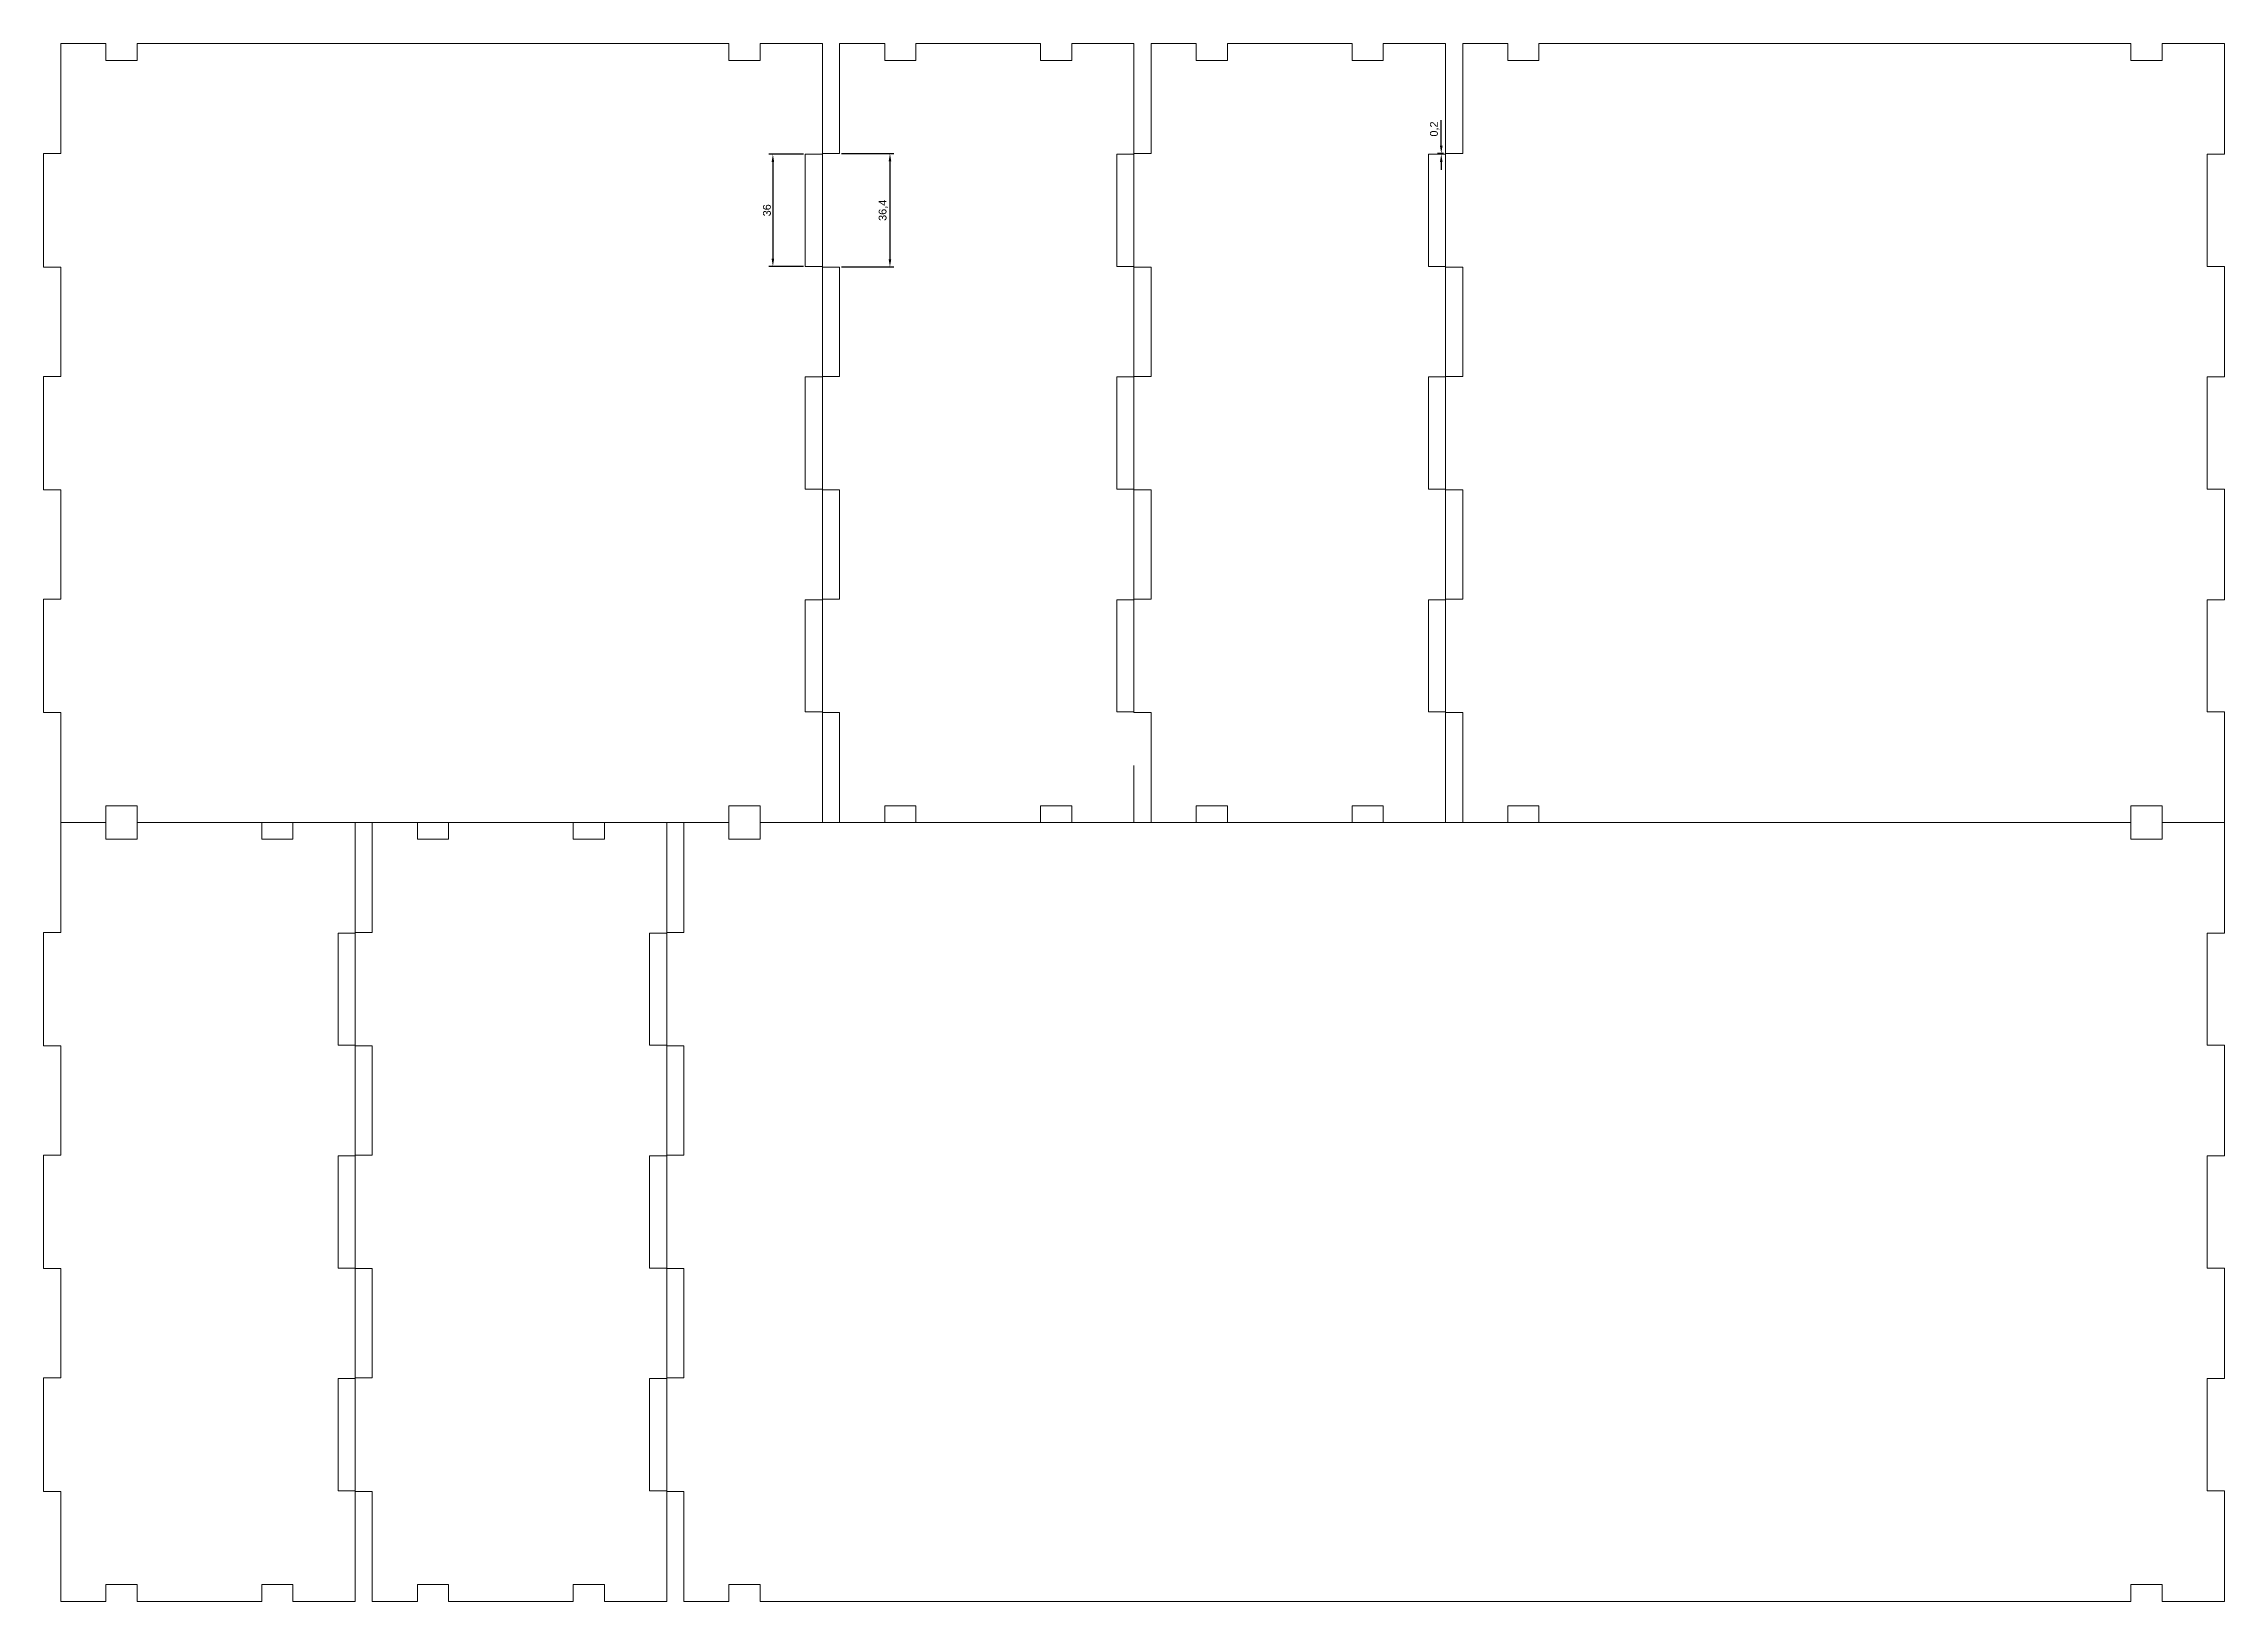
# Model space of a CAD drawing. Header units: millimetres. Extents: x 883 to 14654, y 5219 to 8318.
# Drawn here: x 2558 to 3258, y 7268 to 7768 of the extents above; entities that cross this region are included whole.
import ezdxf

# ---------------------------------------------------------------- set-up
doc = ezdxf.new("R2010")
doc.units = ezdxf.units.MM
doc.header["$LTSCALE"] = 0.05
doc.header["$PDMODE"] = 35
doc.header["$PDSIZE"] = 2
doc.layers.add('Corte', color=1, linetype='Continuous', lineweight=5)
doc.styles.get("Standard").update_dxf_attribs({"font": 'arial.ttf'})
doc.dimstyles.new('ISO-25', dxfattribs={"dimtxt": 2.5, "dimasz": 2.5, "dimexe": 1.25, "dimexo": 0.625, "dimtad": 1, "dimtxsty": 'Standard', "dimcen": 2.5, "dimadec": 0, "dimazin": 0, "dimtfac": 1, "dimtmove": 0, "dimatfit": 3, "dimfxl": 1, "dimarcsym": 0})

# ---------------------------------------------------------------- blocks, each defined once
blk = doc.blocks.new('*D7')
at = {"layer": 'Corte', "color": 0, "linetype": 'Continuous', "lineweight": -2, "transparency": 16777216}
for p, q in [((2813.63, 7732.88), (2830.42, 7732.88)), ((2829.17, 7730.38), (2829.17, 7698.98)), ((2813.63, 7696.48), (2830.42, 7696.48))]:
    blk.add_line(p, q, dxfattribs=at)
at = {"layer": 'Corte', "color": 0, "linetype": 'Continuous', "lineweight": 5, "transparency": 16777216}
for points in [[(2828.75, 7730.38), (2829.59, 7730.38), (2829.17, 7732.88)], [(2828.75, 7698.98), (2829.59, 7698.98), (2829.17, 7696.48)]]:
    blk.add_solid(points, dxfattribs=at)
at = {"layer": 'Defpoints', "color": 0, "linetype": 'Continuous', "lineweight": 5, "transparency": 16777216}
for p in [(2813.01, 7732.88), (2813.01, 7696.48), (2829.17, 7696.48)]:
    blk.add_point(p, dxfattribs=at)
at = {"layer": 'Corte', "color": 0, "linetype": 'Continuous', "lineweight": 5, "transparency": 16777216, "insert": (2827.04, 7714.68), "char_height": 2.5, "attachment_point": 5, "rotation": 90}
blk.add_mtext('36,4', dxfattribs=at)
blk = doc.blocks.new('*D8')
at = {"layer": 'Corte', "color": 0, "linetype": 'Continuous', "lineweight": -2, "transparency": 16777216}
for p, q in [((2801.38, 7732.68), (2790.34, 7732.68)), ((2791.59, 7730.18), (2791.59, 7699.18)), ((2801.38, 7696.68), (2790.34, 7696.68))]:
    blk.add_line(p, q, dxfattribs=at)
at = {"layer": 'Corte', "color": 0, "linetype": 'Continuous', "lineweight": 5, "transparency": 16777216}
for points in [[(2791.18, 7730.18), (2792.01, 7730.18), (2791.59, 7732.68)], [(2791.18, 7699.18), (2792.01, 7699.18), (2791.59, 7696.68)]]:
    blk.add_solid(points, dxfattribs=at)
at = {"layer": 'Defpoints', "color": 0, "linetype": 'Continuous', "lineweight": 5, "transparency": 16777216}
for p in [(2802.01, 7732.68), (2791.59, 7696.68), (2802.01, 7696.68)]:
    blk.add_point(p, dxfattribs=at)
at = {"layer": 'Corte', "color": 0, "linetype": 'Continuous', "lineweight": 5, "transparency": 16777216, "insert": (2789.69, 7714.68), "char_height": 2.5, "attachment_point": 5, "rotation": 90}
blk.add_mtext('36', dxfattribs=at)
blk = doc.blocks.new('*D31')
at = {"layer": 'Corte', "color": 0, "linetype": 'Continuous', "lineweight": -2, "transparency": 16777216}
for p, q in [((3006.13, 7735.38), (3006.13, 7743.65)), ((3006.88, 7732.88), (3004.88, 7732.88)), ((3006.88, 7732.68), (3004.88, 7732.68)), ((3006.13, 7732.68), (3006.13, 7732.88)), ((3006.13, 7730.18), (3006.13, 7727.68))]:
    blk.add_line(p, q, dxfattribs=at)
at = {"layer": 'Corte', "color": 0, "linetype": 'Continuous', "lineweight": 5, "transparency": 16777216}
for points in [[(3005.71, 7735.38), (3006.55, 7735.38), (3006.13, 7732.88)], [(3005.71, 7730.18), (3006.55, 7730.18), (3006.13, 7732.68)]]:
    blk.add_solid(points, dxfattribs=at)
at = {"layer": 'Defpoints', "color": 0, "linetype": 'Continuous', "lineweight": 5, "transparency": 16777216}
for p in [(3006.13, 7732.88), (3007.51, 7732.88), (3007.51, 7732.68)]:
    blk.add_point(p, dxfattribs=at)
at = {"layer": 'Corte', "color": 0, "linetype": 'Continuous', "lineweight": 5, "transparency": 16777216, "insert": (3004, 7740.77), "char_height": 2.5, "attachment_point": 5, "rotation": 90}
blk.add_mtext('0,2', dxfattribs=at)

msp = doc.modelspace()

# ---------------------------------------------------------------- linework, layer by layer
at = {"layer": 'Corte', "color": 1, "linetype": 'Continuous', "lineweight": 5}
for p, q in [((2563.005, 7768.179), (2563.005, 7732.879)), ((2563.005, 7768.179), (2577.505, 7768.179)), ((2577.505, 7768.179), (2577.505, 7762.779)), ((2587.505, 7762.779), (2587.505, 7768.179)), ((2587.505, 7768.179), (2777.505, 7768.179)), ((2777.505, 7762.779), (2777.505, 7768.179)), ((2787.505, 7768.179), (2807.505, 7768.179)), ((2787.505, 7768.179), (2787.505, 7762.779)), ((2807.505, 7732.679), (2807.505, 7768.179)), ((2813.005, 7768.179), (2813.005, 7732.879)), ((2813.005, 7768.179), (2827.505, 7768.179)), ((2827.505, 7768.179), (2827.505, 7762.779)), ((2837.505, 7762.779), (2837.505, 7768.179)), ((2837.505, 7768.179), (2877.505, 7768.179)), ((2877.505, 7762.779), (2877.505, 7768.179)), ((2887.505, 7768.179), (2907.505, 7768.179)), ((2887.505, 7768.179), (2887.505, 7762.779)), ((2907.505, 7732.679), (2907.505, 7768.179)), ((2913.005, 7768.179), (2913.005, 7732.879)), ((2913.005, 7768.179), (2927.505, 7768.179)), ((2927.505, 7768.179), (2927.505, 7762.779)), ((2937.505, 7762.779), (2937.505, 7768.179)), ((2937.505, 7768.179), (2977.505, 7768.179)), ((2977.505, 7762.779), (2977.505, 7768.179)), ((2987.505, 7768.179), (3007.505, 7768.179)), ((2987.505, 7768.179), (2987.505, 7762.779)), ((3007.505, 7732.679), (3007.505, 7768.179)), ((3013.005, 7768.179), (3013.005, 7732.879)), ((3013.005, 7768.179), (3027.505, 7768.179)), ((3027.505, 7768.179), (3027.505, 7762.779)), ((3037.505, 7762.779), (3037.505, 7768.179)), ((3037.505, 7768.179), (3227.505, 7768.179)), ((3227.505, 7762.779), (3227.505, 7768.179)), ((3237.505, 7768.179), (3257.505, 7768.179)), ((3237.505, 7768.179), (3237.505, 7762.779)), ((3257.505, 7732.679), (3257.505, 7768.179)), ((2577.505, 7762.779), (2587.505, 7762.779)), ((2787.505, 7762.779), (2777.505, 7762.779)), ((2827.505, 7762.779), (2837.505, 7762.779)), ((2887.505, 7762.779), (2877.505, 7762.779)), ((2927.505, 7762.779), (2937.505, 7762.779)), ((2987.505, 7762.779), (2977.505, 7762.779)), ((3027.505, 7762.779), (3037.505, 7762.779)), ((3237.505, 7762.779), (3227.505, 7762.779)), ((2563.005, 7732.879), (2557.505, 7732.879)), ((2557.505, 7732.879), (2557.505, 7696.479)), ((2802.005, 7696.679), (2802.005, 7732.679)), ((2802.005, 7732.679), (2807.505, 7732.679)), ((2813.005, 7732.879), (2807.505, 7732.879)), ((2807.505, 7732.879), (2807.505, 7696.479)), ((2902.005, 7696.679), (2902.005, 7732.679)), ((2902.005, 7732.679), (2907.505, 7732.679)), ((2913.005, 7732.879), (2907.505, 7732.879)), ((2907.505, 7732.879), (2907.505, 7696.479)), ((3002.005, 7696.679), (3002.005, 7732.679)), ((3002.005, 7732.679), (3007.505, 7732.679)), ((3013.005, 7732.879), (3007.505, 7732.879)), ((3007.505, 7732.879), (3007.505, 7696.479)), ((3252.005, 7696.679), (3252.005, 7732.679)), ((3252.005, 7732.679), (3257.505, 7732.679)), ((2557.505, 7696.479), (2563.005, 7696.479)), ((2563.005, 7696.479), (2563.005, 7661.379)), ((2807.505, 7696.679), (2802.005, 7696.679)), ((2807.505, 7661.179), (2807.505, 7696.679)), ((2807.505, 7696.479), (2813.005, 7696.479)), ((2813.005, 7696.479), (2813.005, 7661.379)), ((2907.505, 7696.679), (2902.005, 7696.679)), ((2907.505, 7661.179), (2907.505, 7696.679)), ((2907.505, 7696.479), (2913.005, 7696.479)), ((2913.005, 7696.479), (2913.005, 7661.379)), ((3007.505, 7696.679), (3002.005, 7696.679)), ((3007.505, 7661.179), (3007.505, 7696.679)), ((3007.505, 7696.479), (3013.005, 7696.479)), ((3013.005, 7696.479), (3013.005, 7661.379)), ((3257.505, 7696.679), (3252.005, 7696.679)), ((3257.505, 7661.179), (3257.505, 7696.679)), ((2563.005, 7661.379), (2557.505, 7661.379)), ((2557.505, 7661.379), (2557.505, 7624.979)), ((2802.005, 7625.179), (2802.005, 7661.179)), ((2802.005, 7661.179), (2807.505, 7661.179)), ((2813.005, 7661.379), (2807.505, 7661.379)), ((2807.505, 7661.379), (2807.505, 7624.979)), ((2902.005, 7625.179), (2902.005, 7661.179)), ((2902.005, 7661.179), (2907.505, 7661.179)), ((2913.005, 7661.379), (2907.505, 7661.379)), ((2907.505, 7661.379), (2907.505, 7624.979)), ((3002.005, 7625.179), (3002.005, 7661.179)), ((3002.005, 7661.179), (3007.505, 7661.179)), ((3013.005, 7661.379), (3007.505, 7661.379)), ((3007.505, 7661.379), (3007.505, 7624.979)), ((3252.005, 7625.179), (3252.005, 7661.179)), ((3252.005, 7661.179), (3257.505, 7661.179)), ((2557.505, 7624.979), (2563.005, 7624.979)), ((2563.005, 7624.979), (2563.005, 7589.879)), ((2807.505, 7625.179), (2802.005, 7625.179)), ((2807.505, 7589.679), (2807.505, 7625.179)), ((2807.505, 7624.979), (2813.005, 7624.979)), ((2813.005, 7624.979), (2813.005, 7589.879)), ((2907.505, 7625.179), (2902.005, 7625.179)), ((2907.505, 7589.679), (2907.505, 7625.179)), ((2907.505, 7624.979), (2913.005, 7624.979)), ((2913.005, 7624.979), (2913.005, 7589.879)), ((3007.505, 7625.179), (3002.005, 7625.179)), ((3007.505, 7589.679), (3007.505, 7625.179)), ((3007.505, 7624.979), (3013.005, 7624.979)), ((3013.005, 7624.979), (3013.005, 7589.879)), ((3257.505, 7625.179), (3252.005, 7625.179)), ((3257.505, 7589.679), (3257.505, 7625.179)), ((2557.505, 7553.479), (2557.505, 7589.879)), ((2557.505, 7589.879), (2563.005, 7589.879)), ((2802.005, 7553.679), (2802.005, 7589.679)), ((2802.005, 7589.679), (2807.505, 7589.679)), ((2807.505, 7553.479), (2807.505, 7589.879)), ((2807.505, 7589.879), (2813.005, 7589.879)), ((2902.005, 7553.679), (2902.005, 7589.679)), ((2902.005, 7589.679), (2907.505, 7589.679)), ((2907.505, 7553.479), (2907.505, 7589.879)), ((2907.505, 7589.879), (2913.005, 7589.879)), ((3002.005, 7553.679), (3002.005, 7589.679)), ((3002.005, 7589.679), (3007.505, 7589.679)), ((3007.505, 7553.479), (3007.505, 7589.879)), ((3007.505, 7589.879), (3013.005, 7589.879)), ((3252.005, 7553.679), (3252.005, 7589.679)), ((3252.005, 7589.679), (3257.505, 7589.679)), ((2563.005, 7553.479), (2557.505, 7553.479)), ((2563.005, 7518.179), (2563.005, 7553.479)), ((2807.505, 7553.679), (2802.005, 7553.679)), ((2813.005, 7553.479), (2807.505, 7553.479)), ((2807.505, 7553.479), (2807.505, 7518.179)), ((2813.005, 7518.179), (2813.005, 7553.479)), ((2907.505, 7553.679), (2902.005, 7553.679)), ((2913.005, 7553.479), (2907.505, 7553.479)), ((2913.005, 7518.179), (2913.005, 7553.479)), ((3007.505, 7553.679), (3002.005, 7553.679)), ((3007.505, 7518.179), (3007.505, 7553.679)), ((3013.005, 7553.479), (3007.505, 7553.479)), ((3013.005, 7518.179), (3013.005, 7553.479)), ((3257.505, 7553.679), (3252.005, 7553.679)), ((3257.505, 7518.179), (3257.505, 7553.679)), ((2907.505, 7518.179), (2907.505, 7536.51)), ((2563.005, 7518.179), (2577.505, 7518.179)), ((2563.005, 7518.179), (2563.005, 7482.879)), ((2563.005, 7518.179), (2577.505, 7518.179)), ((2577.505, 7518.179), (2577.505, 7523.579)), ((2577.505, 7523.579), (2587.505, 7523.579)), ((2577.505, 7518.179), (2577.505, 7512.779)), ((2587.505, 7523.579), (2587.505, 7518.179)), ((2587.505, 7518.179), (2777.505, 7518.179)), ((2587.505, 7512.779), (2587.505, 7518.179)), ((2587.505, 7518.179), (2627.505, 7518.179)), ((2627.505, 7512.779), (2627.505, 7518.179)), ((2637.505, 7518.179), (2657.505, 7518.179)), ((2637.505, 7518.179), (2637.505, 7512.779)), ((2657.505, 7482.679), (2657.505, 7518.179)), ((2663.005, 7518.179), (2663.005, 7482.879)), ((2663.005, 7518.179), (2677.505, 7518.179)), ((2677.505, 7518.179), (2677.505, 7512.779)), ((2687.505, 7512.779), (2687.505, 7518.179)), ((2687.505, 7518.179), (2727.505, 7518.179)), ((2727.505, 7512.779), (2727.505, 7518.179)), ((2737.505, 7518.179), (2757.505, 7518.179)), ((2737.505, 7518.179), (2737.505, 7512.779)), ((2757.505, 7482.679), (2757.505, 7518.179)), ((2763.005, 7518.179), (2763.005, 7482.879)), ((2763.005, 7518.179), (2777.505, 7518.179)), ((2787.505, 7523.579), (2777.505, 7523.579)), ((2777.505, 7523.579), (2777.505, 7518.179)), ((2777.505, 7518.179), (2777.505, 7512.779)), ((2787.505, 7518.179), (2787.505, 7523.579)), ((2787.505, 7518.179), (3227.505, 7518.179)), ((2787.505, 7512.779), (2787.505, 7518.179)), ((2787.505, 7518.179), (2807.505, 7518.179)), ((2813.005, 7518.179), (2827.505, 7518.179)), ((2827.505, 7518.179), (2827.505, 7523.579)), ((2827.505, 7523.579), (2837.505, 7523.579)), ((2837.505, 7523.579), (2837.505, 7518.179)), ((2837.505, 7518.179), (2877.505, 7518.179)), ((2887.505, 7523.579), (2877.505, 7523.579)), ((2877.505, 7523.579), (2877.505, 7518.179)), ((2887.505, 7518.179), (2887.505, 7523.579)), ((2887.505, 7518.179), (2907.505, 7518.179)), ((2913.005, 7518.179), (2927.505, 7518.179)), ((2927.505, 7518.179), (2927.505, 7523.579)), ((2927.505, 7523.579), (2937.505, 7523.579)), ((2937.505, 7523.579), (2937.505, 7518.179)), ((2937.505, 7518.179), (2977.505, 7518.179)), ((2987.505, 7523.579), (2977.505, 7523.579)), ((2977.505, 7523.579), (2977.505, 7518.179)), ((2987.505, 7518.179), (2987.505, 7523.579)), ((2987.505, 7518.179), (3007.505, 7518.179)), ((3013.005, 7518.179), (3027.505, 7518.179)), ((3027.505, 7518.179), (3027.505, 7523.579)), ((3027.505, 7523.579), (3037.505, 7523.579)), ((3037.505, 7523.579), (3037.505, 7518.179)), ((3037.505, 7518.179), (3227.505, 7518.179)), ((3237.505, 7523.579), (3227.505, 7523.579)), ((3227.505, 7523.579), (3227.505, 7518.179)), ((3227.505, 7512.779), (3227.505, 7518.179)), ((3237.505, 7518.179), (3237.505, 7523.579)), ((3237.505, 7518.179), (3257.505, 7518.179)), ((3237.505, 7518.179), (3237.505, 7512.779)), ((3237.505, 7518.179), (3257.505, 7518.179)), ((3257.505, 7482.679), (3257.505, 7518.179)), ((2577.505, 7512.779), (2587.505, 7512.779)), ((2637.505, 7512.779), (2627.505, 7512.779)), ((2677.505, 7512.779), (2687.505, 7512.779)), ((2737.505, 7512.779), (2727.505, 7512.779)), ((2777.505, 7512.779), (2787.505, 7512.779)), ((3237.505, 7512.779), (3227.505, 7512.779)), ((2563.005, 7482.879), (2557.505, 7482.879)), ((2557.505, 7482.879), (2557.505, 7446.479)), ((2652.005, 7446.679), (2652.005, 7482.679)), ((2652.005, 7482.679), (2657.505, 7482.679)), ((2663.005, 7482.879), (2657.505, 7482.879)), ((2657.505, 7482.879), (2657.505, 7446.479)), ((2752.005, 7446.679), (2752.005, 7482.679)), ((2752.005, 7482.679), (2757.505, 7482.679)), ((2763.005, 7482.879), (2757.505, 7482.879)), ((2757.505, 7482.879), (2757.505, 7446.479)), ((3252.005, 7446.679), (3252.005, 7482.679)), ((3252.005, 7482.679), (3257.505, 7482.679)), ((2557.505, 7446.479), (2563.005, 7446.479)), ((2563.005, 7446.479), (2563.005, 7411.379)), ((2657.505, 7446.679), (2652.005, 7446.679)), ((2657.505, 7411.179), (2657.505, 7446.679)), ((2657.505, 7446.479), (2663.005, 7446.479)), ((2663.005, 7446.479), (2663.005, 7411.379)), ((2757.505, 7446.679), (2752.005, 7446.679)), ((2757.505, 7411.179), (2757.505, 7446.679)), ((2757.505, 7446.479), (2763.005, 7446.479)), ((2763.005, 7446.479), (2763.005, 7411.379)), ((3257.505, 7446.679), (3252.005, 7446.679)), ((3257.505, 7411.179), (3257.505, 7446.679)), ((2563.005, 7411.379), (2557.505, 7411.379)), ((2557.505, 7411.379), (2557.505, 7374.979)), ((2652.005, 7375.179), (2652.005, 7411.179)), ((2652.005, 7411.179), (2657.505, 7411.179)), ((2663.005, 7411.379), (2657.505, 7411.379)), ((2657.505, 7411.379), (2657.505, 7374.979)), ((2752.005, 7375.179), (2752.005, 7411.179)), ((2752.005, 7411.179), (2757.505, 7411.179)), ((2763.005, 7411.379), (2757.505, 7411.379)), ((2757.505, 7411.379), (2757.505, 7374.979)), ((3252.005, 7375.179), (3252.005, 7411.179)), ((3252.005, 7411.179), (3257.505, 7411.179)), ((2557.505, 7374.979), (2563.005, 7374.979)), ((2563.005, 7374.979), (2563.005, 7339.879)), ((2657.505, 7375.179), (2652.005, 7375.179)), ((2657.505, 7339.679), (2657.505, 7375.179)), ((2657.505, 7374.979), (2663.005, 7374.979)), ((2663.005, 7374.979), (2663.005, 7339.879)), ((2757.505, 7375.179), (2752.005, 7375.179)), ((2757.505, 7339.679), (2757.505, 7375.179)), ((2757.505, 7374.979), (2763.005, 7374.979)), ((2763.005, 7374.979), (2763.005, 7339.879)), ((3257.505, 7375.179), (3252.005, 7375.179)), ((3257.505, 7339.679), (3257.505, 7375.179)), ((2557.505, 7303.479), (2557.505, 7339.879)), ((2557.505, 7339.879), (2563.005, 7339.879)), ((2652.005, 7303.679), (2652.005, 7339.679)), ((2652.005, 7339.679), (2657.505, 7339.679)), ((2657.505, 7303.479), (2657.505, 7339.879)), ((2657.505, 7339.879), (2663.005, 7339.879)), ((2752.005, 7303.679), (2752.005, 7339.679)), ((2752.005, 7339.679), (2757.505, 7339.679)), ((2757.505, 7303.479), (2757.505, 7339.879)), ((2757.505, 7339.879), (2763.005, 7339.879)), ((3252.005, 7303.679), (3252.005, 7339.679)), ((3252.005, 7339.679), (3257.505, 7339.679)), ((2563.005, 7303.479), (2557.505, 7303.479)), ((2563.005, 7268.179), (2563.005, 7303.479)), ((2657.505, 7303.679), (2652.005, 7303.679)), ((2657.505, 7268.179), (2657.505, 7303.679)), ((2663.005, 7303.479), (2657.505, 7303.479)), ((2663.005, 7268.179), (2663.005, 7303.479)), ((2757.505, 7303.679), (2752.005, 7303.679)), ((2763.005, 7303.479), (2757.505, 7303.479)), ((2757.505, 7303.479), (2757.505, 7268.179)), ((2763.005, 7268.179), (2763.005, 7303.479)), ((3257.505, 7303.679), (3252.005, 7303.679)), ((3257.505, 7268.179), (3257.505, 7303.679)), ((2577.505, 7268.179), (2577.505, 7273.579)), ((2577.505, 7273.579), (2587.505, 7273.579)), ((2587.505, 7273.579), (2587.505, 7268.179)), ((2637.505, 7273.579), (2627.505, 7273.579)), ((2627.505, 7273.579), (2627.505, 7268.179)), ((2637.505, 7268.179), (2637.505, 7273.579)), ((2677.505, 7268.179), (2677.505, 7273.579)), ((2677.505, 7273.579), (2687.505, 7273.579)), ((2687.505, 7273.579), (2687.505, 7268.179)), ((2737.505, 7273.579), (2727.505, 7273.579)), ((2727.505, 7273.579), (2727.505, 7268.179)), ((2737.505, 7268.179), (2737.505, 7273.579)), ((2777.505, 7268.179), (2777.505, 7273.579)), ((2777.505, 7273.579), (2787.505, 7273.579)), ((2787.505, 7273.579), (2787.505, 7268.179)), ((3237.505, 7273.579), (3227.505, 7273.579)), ((3227.505, 7273.579), (3227.505, 7268.179)), ((3237.505, 7268.179), (3237.505, 7273.579)), ((2563.005, 7268.179), (2577.505, 7268.179)), ((2587.505, 7268.179), (2627.505, 7268.179)), ((2637.505, 7268.179), (2657.505, 7268.179)), ((2663.005, 7268.179), (2677.505, 7268.179)), ((2687.505, 7268.179), (2727.505, 7268.179)), ((2737.505, 7268.179), (2757.505, 7268.179)), ((2763.005, 7268.179), (2777.505, 7268.179)), ((2787.505, 7268.179), (3227.505, 7268.179)), ((3237.505, 7268.179), (3257.505, 7268.179))]:
    msp.add_line(p, q, dxfattribs=at)

# ---------------------------------------------------------------- dimensions: what is measured, and where the dimension line sits
at = {"layer": 'Corte', "color": 4, "linetype": 'Continuous', "lineweight": 5}
for base, p1, p2, picture, middle in [((3006.13, 7732.879), (3007.505, 7732.679), (3007.505, 7732.879), '*D31', (3004.003, 7740.767)), ((2791.592, 7696.679), (2802.005, 7732.679), (2802.005, 7696.679), '*D8', (2789.69, 7714.679)), ((2829.169, 7696.479), (2813.005, 7732.879), (2813.005, 7696.479), '*D7', (2827.041, 7714.679))]:
    dim = msp.add_linear_dim(base=base, p1=p1, p2=p2, angle=90, dimstyle='ISO-25', dxfattribs=at)
    dim.commit()
    dim.dimension.update_dxf_attribs({"geometry": picture, "text_midpoint": middle})

doc.saveas('drawing.dxf')
